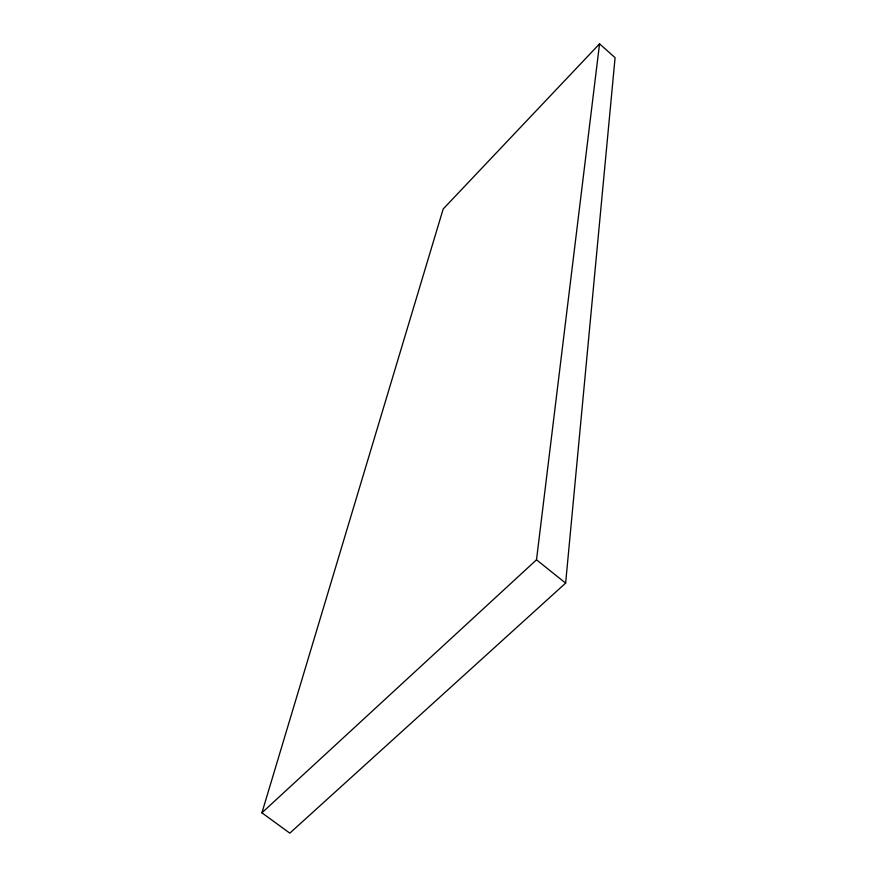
<?xml version="1.0" encoding="UTF-8"?>
<svg xmlns="http://www.w3.org/2000/svg" width="877" height="877" viewBox="0 0 877 877"><rect width="100%" height="100%" fill="white"/><g stroke="black" fill="none" stroke-linecap="round" stroke-linejoin="round"><path stroke-width="1.32" d="M565.632 583.117L615.084 57.674L599.55 43.85L443.17 209.011L261.916 812.804L289.805 833.15L565.632 583.117L536.505 559.8L599.55 43.85M261.916 812.804L536.505 559.8"/></g></svg>
